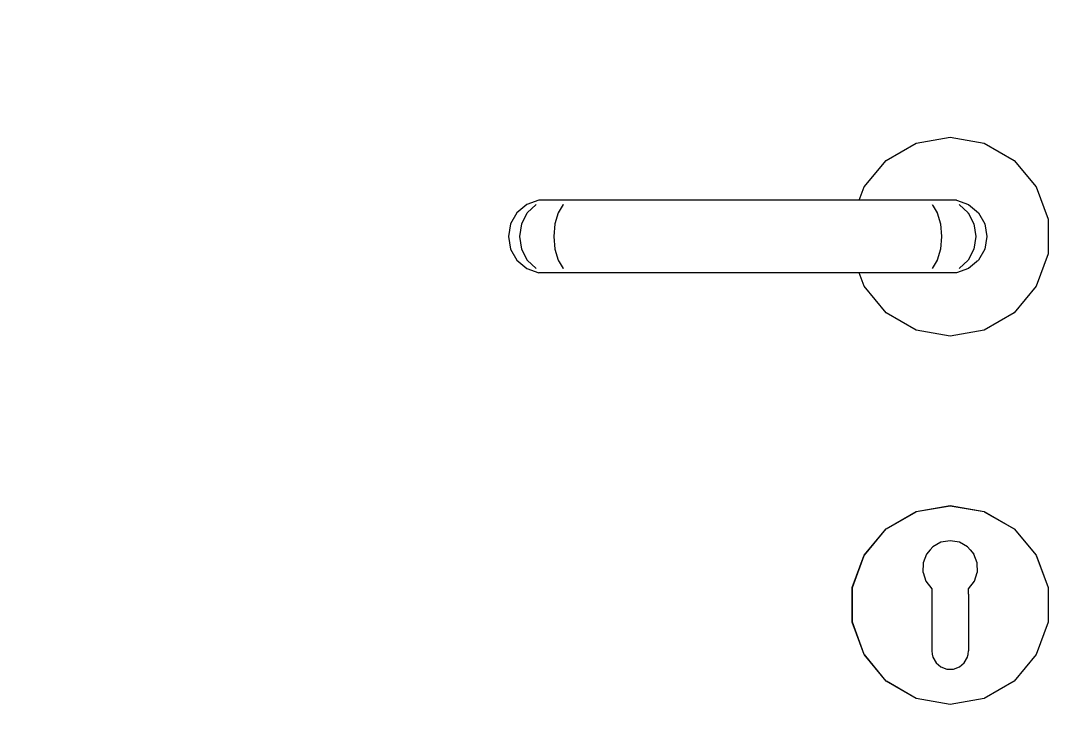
# Model space of a CAD drawing. Header units: millimetres. Extents: x -15634 to 67596, y -3027 to 55843.
# Drawn here: x 23014 to 23298.7, y 24661.4 to 24854.1 of the extents above; entities that cross this region are included whole.
import ezdxf

# ---------------------------------------------------------------- set-up
doc = ezdxf.new("R2010")
doc.units = ezdxf.units.MM
doc.header["$MEASUREMENT"] = 0
doc.set_wipeout_variables(frame=1)
doc.linetypes.add('Wipeout_Contour', pattern=[1000, 0, -1000])
doc.layers.add('Dimensioning - General', color=7, linetype='Continuous')
doc.layers.add('Structural - Bearing', color=7, linetype='Continuous')
for name, color, linetype, lineweight, true_color in [('Dimensioning - General_Pen_No__61', 7, 'Continuous', 20, 0x6a6a6a), ('Dimensioning - General_Pen_No__88', 7, 'Continuous', 20, 0xfd4435), ('Structural - Bearing_Pen_No__82', 7, 'Continuous', 20, 0xaaaaaa)]:
    doc.layers.add(name, color=color, linetype=linetype, lineweight=lineweight, true_color=true_color)
doc.styles.add('GENERATED_STYLE_6', font='calibril.ttf')
doc.dimstyles.new('GENERATED_STYLE__3', dxfattribs={"dimtxt": 195.999997, "dimasz": 106.4, "dimexe": 0.18, "dimexo": 0.0625, "dimgap": 0.09, "dimtad": 1, "dimdec": 0, "dimlfac": 0.1, "dimzin": 0, "dimdsep": 46, "dimtxsty": 'GENERATED_STYLE_6', "dimblk": 'ARROWHEAD_2', "dimblk1": 'ARROWHEAD_2', "dimblk2": 'ARROWHEAD_2', "dimcen": 0.09, "dimse1": 1, "dimse2": 1, "dimclrd": 256, "dimclre": 256, "dimclrt": 256, "dimadec": 0, "dimazin": 0, "dimtfac": 1, "dimtdec": 4, "dimtmove": 0, "dimatfit": 3, "dimfxl": 1, "dimtolj": 1, "dimtzin": 0, "dimarcsym": 0})

# ---------------------------------------------------------------- blocks, each defined once
blk = doc.blocks.new('*D51')
at = {"layer": 'Dimensioning - General_Pen_No__61', "color": 251, "linetype": 'Continuous', "lineweight": 20, "true_color": 0x6a6a6a, "transparency": 16777216}
for p, q in [((27454.43, 26436.02), (27594.43, 26355.19)), ((27629.43, 26395.6), (27419.43, 26395.6)), ((27524.43, 23695.6), (27524.43, 26395.6)), ((27454.43, 23736.02), (27594.43, 23655.19)), ((27629.43, 23695.6), (27419.43, 23695.6))]:
    blk.add_line(p, q, dxfattribs=at)
at = {"layer": 'Dimensioning - General_Pen_No__88', "color": 20, "lineweight": 20, "true_color": 0xfd4435, "transparency": 16777216, "char_height": 196, "attachment_point": 7, "rotation": 90, "style": 'GENERATED_STYLE_6'}
for s, insert in [('\\A1;{\\pql;\\fCalibri Light|b0|i0|c0|p34;20}', (27485.23, 26037.36)), ('\\A1;{\\pql;\\fCalibri Light|b0|i0|c0|p34;270}', (27485.23, 24807.27))]:
    blk.add_mtext(s, dxfattribs=dict(at, insert=insert))
blk = doc.blocks.new('ARROWHEAD_2')
at = {"color": 0, "linetype": 'Continuous', "lineweight": 0}
for p, q in [((-0.3781, -0.655), (0.3781, 0.655)), ((0, 0), (-1, 0))]:
    blk.add_line(p, q, dxfattribs=at)
blk = doc.blocks.new('*D99')
at = {"layer": 'Dimensioning - General_Pen_No__61', "color": 251, "linetype": 'Continuous', "lineweight": 20, "true_color": 0x6a6a6a, "transparency": 16777216}
for p, q in [((28004.43, 26436.02), (28144.43, 26355.19)), ((28179.43, 26395.6), (27969.43, 26395.6)), ((28074.43, 23695.6), (28074.43, 26395.6)), ((28004.43, 23736.02), (28144.43, 23655.19)), ((28179.43, 23695.6), (27969.43, 23695.6))]:
    blk.add_line(p, q, dxfattribs=at)
at = {"layer": 'Dimensioning - General_Pen_No__88', "color": 20, "lineweight": 20, "true_color": 0xfd4435, "transparency": 16777216, "char_height": 196, "attachment_point": 7, "rotation": 90, "style": 'GENERATED_STYLE_6'}
for s, insert in [('\\A1;{\\pql;\\fCalibri Light|b0|i0|c0|p34;20}', (28035.23, 26037.36)), ('\\A1;{\\pql;\\fCalibri Light|b0|i0|c0|p34;270}', (28035.23, 24807.27))]:
    blk.add_mtext(s, dxfattribs=dict(at, insert=insert))
blk = doc.blocks.new('*D128')
at = {"layer": 'Dimensioning - General_Pen_No__61', "color": 251, "linetype": 'Continuous', "lineweight": 20, "true_color": 0x6a6a6a, "transparency": 16777216}
for p, q in [((28554.43, 26636.02), (28694.43, 26555.19)), ((28729.43, 26595.6), (28519.43, 26595.6)), ((28624.43, 23695.6), (28624.43, 26595.6)), ((28554.43, 23736.02), (28694.43, 23655.19)), ((28729.43, 23695.6), (28519.43, 23695.6))]:
    blk.add_line(p, q, dxfattribs=at)
at = {"layer": 'Dimensioning - General_Pen_No__88', "color": 20, "lineweight": 20, "true_color": 0xfd4435, "transparency": 16777216, "insert": (28585.23, 24907.27), "char_height": 196, "attachment_point": 7, "rotation": 90, "style": 'GENERATED_STYLE_6'}
blk.add_mtext('\\A1;{\\pql;\\fCalibri Light|b0|i0|c0|p34;290}', dxfattribs=at)
blk = doc.blocks.new('*D147')
at = {"layer": 'Dimensioning - General_Pen_No__61', "color": 251, "linetype": 'Continuous', "lineweight": 20, "true_color": 0x6a6a6a, "transparency": 16777216}
for p, q in [((34964.93, 26436.02), (35104.93, 26355.19)), ((35139.93, 26395.6), (34929.93, 26395.6)), ((35034.93, 23695.6), (35034.93, 26395.6)), ((34964.93, 23736.02), (35104.93, 23655.19)), ((35139.93, 23695.6), (34929.93, 23695.6))]:
    blk.add_line(p, q, dxfattribs=at)
at = {"layer": 'Dimensioning - General_Pen_No__88', "color": 20, "lineweight": 20, "true_color": 0xfd4435, "transparency": 16777216, "char_height": 196, "attachment_point": 7, "rotation": 90, "style": 'GENERATED_STYLE_6'}
for s, insert in [('\\A1;{\\pql;\\fCalibri Light|b0|i0|c0|p34;20}', (34995.73, 26037.36)), ('\\A1;{\\pql;\\fCalibri Light|b0|i0|c0|p34;270}', (34995.73, 24807.27))]:
    blk.add_mtext(s, dxfattribs=dict(at, insert=insert))
blk = doc.blocks.new('*D195')
at = {"layer": 'Dimensioning - General_Pen_No__61', "color": 251, "linetype": 'Continuous', "lineweight": 20, "true_color": 0x6a6a6a, "transparency": 16777216}
for p, q in [((35514.93, 26436.02), (35654.93, 26355.19)), ((35689.93, 26395.6), (35479.93, 26395.6)), ((35584.93, 23695.6), (35584.93, 26395.6)), ((35514.93, 23736.02), (35654.93, 23655.19)), ((35689.93, 23695.6), (35479.93, 23695.6))]:
    blk.add_line(p, q, dxfattribs=at)
at = {"layer": 'Dimensioning - General_Pen_No__88', "color": 20, "lineweight": 20, "true_color": 0xfd4435, "transparency": 16777216, "char_height": 196, "attachment_point": 7, "rotation": 90, "style": 'GENERATED_STYLE_6'}
for s, insert in [('\\A1;{\\pql;\\fCalibri Light|b0|i0|c0|p34;20}', (35545.73, 26037.36)), ('\\A1;{\\pql;\\fCalibri Light|b0|i0|c0|p34;270}', (35545.73, 24807.27))]:
    blk.add_mtext(s, dxfattribs=dict(at, insert=insert))
blk = doc.blocks.new('*D224')
at = {"layer": 'Dimensioning - General_Pen_No__61', "color": 251, "linetype": 'Continuous', "lineweight": 20, "true_color": 0x6a6a6a, "transparency": 16777216}
for p, q in [((36064.93, 26636.02), (36204.93, 26555.19)), ((36239.93, 26595.6), (36029.93, 26595.6)), ((36134.93, 23695.6), (36134.93, 26595.6)), ((36064.93, 23736.02), (36204.93, 23655.19)), ((36239.93, 23695.6), (36029.93, 23695.6))]:
    blk.add_line(p, q, dxfattribs=at)
at = {"layer": 'Dimensioning - General_Pen_No__88', "color": 20, "lineweight": 20, "true_color": 0xfd4435, "transparency": 16777216, "insert": (36095.73, 24907.27), "char_height": 196, "attachment_point": 7, "rotation": 90, "style": 'GENERATED_STYLE_6'}
blk.add_mtext('\\A1;{\\pql;\\fCalibri Light|b0|i0|c0|p34;290}', dxfattribs=at)

msp = doc.modelspace()

# ---------------------------------------------------------------- wipeouts: each hides what was drawn before it
at = {"color": 254, "linetype": 'Wipeout_Contour', "lineweight": 0, "ltscale": 918099.499557}
msp.add_wipeout([(23242.98, 24809.1), (23241.66, 24805.45), (23268.1, 24805.45), (23271.37, 24804.26), (23274.03, 24802.03), (23275.76, 24799.02), (23276.37, 24795.6), (23275.76, 24792.18), (23274.03, 24789.18), (23271.37, 24786.94), (23268.1, 24785.76), (23241.66, 24785.76), (23242.98, 24782.1), (23249.01, 24774.92), (23257.13, 24770.23), (23266.37, 24768.6), (23275.6, 24770.23), (23283.72, 24774.92), (23289.75, 24782.1), (23292.96, 24790.92), (23292.96, 24800.29), (23289.75, 24809.1), (23283.72, 24816.29), (23275.6, 24820.98), (23266.37, 24822.6), (23257.13, 24820.98), (23249.01, 24816.29)], dxfattribs=at).dxf.layer = 'Structural - Bearing'
at = {"color": 254, "linetype": 'Wipeout_Contour', "lineweight": 0, "ltscale": 237537.247142}
msp.add_wipeout([(23259.95, 24709.39), (23260.93, 24710.53), (23257.17, 24720.88), (23249.08, 24716.21), (23259, 24704.39), (23258.98, 24704.44), (23259.04, 24707)], dxfattribs=at).dxf.layer = 'Structural - Bearing'
at = {"color": 254, "linetype": 'Wipeout_Contour', "lineweight": 0, "ltscale": 169560.806186}
msp.add_wipeout([(23257.17, 24670.33), (23261.51, 24682.27), (23261.37, 24683.1), (23261.37, 24689.65), (23249.08, 24675)], dxfattribs=at).dxf.layer = 'Structural - Bearing'

# ---------------------------------------------------------------- next in the draw order: linework, layer by layer
at = {"layer": 'Structural - Bearing_Pen_No__82', "color": 253, "linetype": 'Continuous', "lineweight": 20, "true_color": 0xaaaaaa}
for p, q in [((23257.13, 24820.98), (23266.37, 24822.6)), ((23266.37, 24822.6), (23275.6, 24820.98)), ((23249.01, 24816.29), (23257.13, 24820.98)), ((23275.6, 24820.98), (23283.72, 24816.29)), ((23242.98, 24809.1), (23249.01, 24816.29)), ((23283.72, 24816.29), (23289.75, 24809.1)), ((23289.75, 24809.1), (23292.96, 24800.29)), ((23292.96, 24800.29), (23292.96, 24790.92)), ((23292.96, 24790.92), (23289.75, 24782.1)), ((23249.01, 24774.92), (23242.98, 24782.1)), ((23289.75, 24782.1), (23283.72, 24774.92)), ((23257.13, 24770.23), (23249.01, 24774.92)), ((23283.72, 24774.92), (23275.6, 24770.23)), ((23266.37, 24768.6), (23257.13, 24770.23)), ((23275.6, 24770.23), (23266.37, 24768.6))]:
    msp.add_line(p, q, dxfattribs=at)

# ---------------------------------------------------------------- next in the draw order: wipeouts: each hides what was drawn before it
at = {"color": 254, "linetype": 'Wipeout_Contour', "lineweight": 0, "ltscale": 136041.607983}
msp.add_wipeout([(23265.91, 24805.45), (23268.84, 24804.26), (23271.37, 24804.26), (23268.1, 24805.45)], dxfattribs=at).dxf.layer = 'Structural - Bearing'
at = {"color": 254, "linetype": 'Wipeout_Contour', "lineweight": 0, "ltscale": 136026.027107}
msp.add_wipeout([(23273.32, 24795.6), (23272.78, 24792.18), (23275.76, 24792.18), (23276.37, 24795.6)], dxfattribs=at).dxf.layer = 'Structural - Bearing'
at = {"color": 254, "linetype": 'Wipeout_Contour', "lineweight": 0, "ltscale": 203571.325706}
msp.add_wipeout([(23259.79, 24702.02), (23259, 24704.39), (23249.08, 24716.21), (23243.07, 24709.05), (23261.37, 24698.49), (23261.37, 24700)], dxfattribs=at).dxf.layer = 'Structural - Bearing'
at = {"color": 254, "linetype": 'Wipeout_Contour', "lineweight": 0, "ltscale": 135651.187464}
msp.add_wipeout([(23261.37, 24689.65), (23261.37, 24692.72), (23243.07, 24682.15), (23249.08, 24675)], dxfattribs=at).dxf.layer = 'Structural - Bearing'

# ---------------------------------------------------------------- next in the draw order: wipeouts: each hides what was drawn before it
at = {"color": 254, "linetype": 'Wipeout_Contour', "lineweight": 0, "ltscale": 136044.300348}
msp.add_wipeout([(23268.84, 24804.26), (23271.23, 24802.03), (23274.03, 24802.03), (23271.37, 24804.26)], dxfattribs=at).dxf.layer = 'Structural - Bearing'
at = {"color": 254, "linetype": 'Wipeout_Contour', "lineweight": 0, "ltscale": 136013.632482}
msp.add_wipeout([(23272.78, 24792.18), (23271.23, 24789.18), (23274.03, 24789.18), (23275.76, 24792.18)], dxfattribs=at).dxf.layer = 'Structural - Bearing'
at = {"color": 254, "linetype": 'Wipeout_Contour', "lineweight": 0, "ltscale": 135747.711663}
msp.add_wipeout([(23249.01, 24716.29), (23249.08, 24716.21), (23257.17, 24720.88), (23257.13, 24720.98)], dxfattribs=at).dxf.layer = 'Structural - Bearing'
at = {"color": 254, "linetype": 'Wipeout_Contour', "lineweight": 0, "ltscale": 135691.617618}
msp.add_wipeout([(23261.37, 24696.49), (23261.37, 24698.49), (23243.07, 24709.05), (23239.88, 24700.28)], dxfattribs=at).dxf.layer = 'Structural - Bearing'
at = {"color": 254, "linetype": 'Wipeout_Contour', "lineweight": 0, "ltscale": 135660.524186}
msp.add_wipeout([(23261.37, 24692.72), (23261.37, 24694.72), (23239.88, 24690.93), (23243.07, 24682.15)], dxfattribs=at).dxf.layer = 'Structural - Bearing'

# ---------------------------------------------------------------- next in the draw order: wipeouts: each hides what was drawn before it
at = {"color": 254, "linetype": 'Wipeout_Contour', "lineweight": 0, "ltscale": 136029.174191}
msp.add_wipeout([(23259.77, 24805.45), (23261.46, 24804.26), (23268.84, 24804.26), (23265.91, 24805.45)], dxfattribs=at).dxf.layer = 'Structural - Bearing'
at = {"color": 254, "linetype": 'Wipeout_Contour', "lineweight": 0, "ltscale": 136042.354827}
msp.add_wipeout([(23271.23, 24802.03), (23272.78, 24799.02), (23275.76, 24799.02), (23274.03, 24802.03)], dxfattribs=at).dxf.layer = 'Structural - Bearing'
at = {"color": 254, "linetype": 'Wipeout_Contour', "lineweight": 0, "ltscale": 136000.293375}
msp.add_wipeout([(23271.23, 24789.18), (23268.84, 24786.94), (23271.37, 24786.94), (23274.03, 24789.18)], dxfattribs=at).dxf.layer = 'Structural - Bearing'
at = {"color": 254, "linetype": 'Wipeout_Contour', "lineweight": 0, "ltscale": 203645.1557}
msp.add_wipeout([(23261.62, 24711.33), (23263.85, 24712.59), (23266.37, 24713.03), (23266.37, 24722.5), (23257.17, 24720.88), (23260.93, 24710.53)], dxfattribs=at).dxf.layer = 'Structural - Bearing'
at = {"color": 254, "linetype": 'Wipeout_Contour', "lineweight": 0, "ltscale": 135711.097398}
msp.add_wipeout([(23242.98, 24709.1), (23243.07, 24709.05), (23249.08, 24716.21), (23249.01, 24716.29)], dxfattribs=at).dxf.layer = 'Structural - Bearing'
at = {"color": 254, "linetype": 'Wipeout_Contour', "lineweight": 0, "ltscale": 135673.98181}
msp.add_wipeout([(23261.37, 24694.72), (23261.37, 24696.49), (23239.88, 24700.28), (23239.88, 24690.93)], dxfattribs=at).dxf.layer = 'Structural - Bearing'
at = {"color": 254, "linetype": 'Wipeout_Contour', "lineweight": 0, "ltscale": 271309.393091}
msp.add_wipeout([(23261.67, 24681.39), (23261.51, 24682.27), (23257.17, 24670.33), (23266.37, 24668.7), (23266.37, 24678.18), (23265.5, 24678.18), (23263.87, 24678.77), (23262.54, 24679.89)], dxfattribs=at).dxf.layer = 'Structural - Bearing'

# ---------------------------------------------------------------- next in the draw order: wipeouts: each hides what was drawn before it
at = {"color": 254, "linetype": 'Wipeout_Contour', "lineweight": 0, "ltscale": 136029.893857}
msp.add_wipeout([(23261.46, 24804.26), (23262.83, 24802.03), (23271.23, 24802.03), (23268.84, 24804.26)], dxfattribs=at).dxf.layer = 'Structural - Bearing'
at = {"color": 254, "linetype": 'Wipeout_Contour', "lineweight": 0, "ltscale": 136036.002057}
msp.add_wipeout([(23275.76, 24799.02), (23272.78, 24799.02), (23273.32, 24795.6), (23276.37, 24795.6)], dxfattribs=at).dxf.layer = 'Structural - Bearing'
at = {"color": 254, "linetype": 'Wipeout_Contour', "lineweight": 0, "ltscale": 135987.622486}
msp.add_wipeout([(23268.84, 24786.94), (23265.91, 24785.76), (23268.1, 24785.76), (23271.37, 24786.94)], dxfattribs=at).dxf.layer = 'Structural - Bearing'
at = {"color": 254, "linetype": 'Wipeout_Contour', "lineweight": 0, "ltscale": 135780.637109}
msp.add_wipeout([(23257.13, 24720.98), (23257.17, 24720.88), (23266.37, 24722.5), (23266.37, 24722.6)], dxfattribs=at).dxf.layer = 'Structural - Bearing'
at = {"color": 254, "linetype": 'Wipeout_Contour', "lineweight": 0, "ltscale": 135675.209373}
msp.add_wipeout([(23239.78, 24700.29), (23239.88, 24700.28), (23243.07, 24709.05), (23242.98, 24709.1)], dxfattribs=at).dxf.layer = 'Structural - Bearing'
at = {"color": 254, "linetype": 'Wipeout_Contour', "lineweight": 0, "ltscale": 271346.615174}
msp.add_wipeout([(23267.24, 24678.18), (23266.37, 24678.18), (23266.37, 24668.7), (23275.57, 24670.33), (23271.22, 24682.27), (23271.07, 24681.39), (23270.2, 24679.89), (23268.87, 24678.77)], dxfattribs=at).dxf.layer = 'Structural - Bearing'
at = {"color": 254, "linetype": 'Wipeout_Contour', "lineweight": 0, "ltscale": 135613.845311}
msp.add_wipeout([(23257.13, 24670.23), (23257.17, 24670.33), (23249.08, 24675), (23249.01, 24674.92)], dxfattribs=at).dxf.layer = 'Structural - Bearing'

# ---------------------------------------------------------------- next in the draw order: linework, layer by layer
at = {"layer": 'Structural - Bearing_Pen_No__82', "color": 253, "linetype": 'Continuous', "lineweight": 20, "true_color": 0xaaaaaa}
for p, q in [((23268.1, 24805.45), (23265.91, 24805.45)), ((23268.1, 24805.45), (23271.37, 24804.26)), ((23275.76, 24799.02), (23276.37, 24795.6)), ((23276.37, 24795.6), (23275.76, 24792.18)), ((23249.01, 24716.29), (23257.13, 24720.98)), ((23242.98, 24709.1), (23249.01, 24716.29))]:
    msp.add_line(p, q, dxfattribs=at)

# ---------------------------------------------------------------- next in the draw order: wipeouts: each hides what was drawn before it
at = {"color": 254, "linetype": 'Wipeout_Contour', "lineweight": 0, "ltscale": 136007.872223}
msp.add_wipeout([(23259.77, 24805.45), (23251.6, 24805.45), (23252.03, 24804.26), (23261.46, 24804.26)], dxfattribs=at).dxf.layer = 'Structural - Bearing'
at = {"color": 254, "linetype": 'Wipeout_Contour', "lineweight": 0, "ltscale": 136026.479654}
msp.add_wipeout([(23262.83, 24802.03), (23263.73, 24799.02), (23272.78, 24799.02), (23271.23, 24802.03)], dxfattribs=at).dxf.layer = 'Structural - Bearing'
at = {"color": 254, "linetype": 'Wipeout_Contour', "lineweight": 0, "ltscale": 136009.363315}
msp.add_wipeout([(23264.04, 24795.6), (23263.73, 24792.18), (23272.78, 24792.18), (23273.32, 24795.6)], dxfattribs=at).dxf.layer = 'Structural - Bearing'
at = {"color": 254, "linetype": 'Wipeout_Contour', "lineweight": 0, "ltscale": 203676.027159}
msp.add_wipeout([(23268.89, 24712.59), (23271.11, 24711.33), (23271.8, 24710.53), (23275.57, 24720.88), (23266.37, 24722.5), (23266.37, 24713.03)], dxfattribs=at).dxf.layer = 'Structural - Bearing'
at = {"color": 254, "linetype": 'Wipeout_Contour', "lineweight": 0, "ltscale": 169619.076258}
msp.add_wipeout([(23283.66, 24675), (23271.37, 24689.65), (23271.37, 24683.1), (23271.22, 24682.27), (23275.57, 24670.33)], dxfattribs=at).dxf.layer = 'Structural - Bearing'
at = {"color": 254, "linetype": 'Wipeout_Contour', "lineweight": 0, "ltscale": 135611.725817}
msp.add_wipeout([(23249.01, 24674.92), (23249.08, 24675), (23243.07, 24682.15), (23242.98, 24682.1)], dxfattribs=at).dxf.layer = 'Structural - Bearing'
at = {"color": 254, "linetype": 'Wipeout_Contour', "lineweight": 0, "ltscale": 135628.434801}
msp.add_wipeout([(23266.37, 24668.6), (23266.37, 24668.7), (23257.17, 24670.33), (23257.13, 24670.23)], dxfattribs=at).dxf.layer = 'Structural - Bearing'

# ---------------------------------------------------------------- next in the draw order: linework, layer by layer
at = {"layer": 'Structural - Bearing_Pen_No__82', "color": 253, "linetype": 'Continuous', "lineweight": 20, "true_color": 0xaaaaaa}
for p, q in [((23268.84, 24804.26), (23271.23, 24802.03)), ((23271.37, 24804.26), (23274.03, 24802.03)), ((23257.13, 24670.23), (23249.01, 24674.92))]:
    msp.add_line(p, q, dxfattribs=at)

# ---------------------------------------------------------------- next in the draw order: wipeouts: each hides what was drawn before it
at = {"color": 254, "linetype": 'Wipeout_Contour', "lineweight": 0, "ltscale": 136005.490837}
msp.add_wipeout([(23261.46, 24804.26), (23252.03, 24804.26), (23252.38, 24802.03), (23262.83, 24802.03)], dxfattribs=at).dxf.layer = 'Structural - Bearing'
at = {"color": 254, "linetype": 'Wipeout_Contour', "lineweight": 0, "ltscale": 136019.339476}
msp.add_wipeout([(23272.78, 24799.02), (23263.73, 24799.02), (23264.04, 24795.6), (23273.32, 24795.6)], dxfattribs=at).dxf.layer = 'Structural - Bearing'
at = {"color": 254, "linetype": 'Wipeout_Contour', "lineweight": 0, "ltscale": 135997.753987}
msp.add_wipeout([(23263.73, 24792.18), (23262.83, 24789.18), (23271.23, 24789.18), (23272.78, 24792.18)], dxfattribs=at).dxf.layer = 'Structural - Bearing'
at = {"color": 254, "linetype": 'Wipeout_Contour', "lineweight": 0, "ltscale": 135805.911173}
msp.add_wipeout([(23266.37, 24722.6), (23266.37, 24722.5), (23275.57, 24720.88), (23275.6, 24720.98)], dxfattribs=at).dxf.layer = 'Structural - Bearing'
at = {"color": 254, "linetype": 'Wipeout_Contour', "lineweight": 0, "ltscale": 135622.332606}
msp.add_wipeout([(23242.98, 24682.1), (23243.07, 24682.15), (23239.88, 24690.93), (23239.78, 24690.92)], dxfattribs=at).dxf.layer = 'Structural - Bearing'
at = {"color": 254, "linetype": 'Wipeout_Contour', "lineweight": 0, "ltscale": 135653.736396}
msp.add_wipeout([(23275.6, 24670.23), (23275.57, 24670.33), (23266.37, 24668.7), (23266.37, 24668.6)], dxfattribs=at).dxf.layer = 'Structural - Bearing'

# ---------------------------------------------------------------- next in the draw order: linework, layer by layer
at = {"layer": 'Structural - Bearing_Pen_No__82', "color": 253, "linetype": 'Continuous', "lineweight": 20, "true_color": 0xaaaaaa}
for p, q in [((23265.91, 24805.45), (23259.77, 24805.45)), ((23271.23, 24802.03), (23272.78, 24799.02)), ((23274.03, 24802.03), (23275.76, 24799.02)), ((23272.78, 24799.02), (23273.32, 24795.6)), ((23273.32, 24795.6), (23272.78, 24792.18)), ((23275.76, 24792.18), (23274.03, 24789.18)), ((23257.13, 24720.98), (23266.37, 24722.6)), ((23249.01, 24674.92), (23242.98, 24682.1)), ((23266.37, 24668.6), (23257.13, 24670.23))]:
    msp.add_line(p, q, dxfattribs=at)

# ---------------------------------------------------------------- next in the draw order: wipeouts: each hides what was drawn before it
at = {"color": 254, "linetype": 'Wipeout_Contour', "lineweight": 0, "ltscale": 135885.211633}
msp.add_wipeout([(23251.6, 24805.45), (23171.14, 24805.45), (23170.71, 24804.26), (23252.03, 24804.26)], dxfattribs=at).dxf.layer = 'Structural - Bearing'
at = {"color": 254, "linetype": 'Wipeout_Contour', "lineweight": 0, "ltscale": 135999.77445}
msp.add_wipeout([(23262.83, 24802.03), (23252.38, 24802.03), (23252.6, 24799.02), (23263.73, 24799.02)], dxfattribs=at).dxf.layer = 'Structural - Bearing'
at = {"color": 254, "linetype": 'Wipeout_Contour', "lineweight": 0, "ltscale": 135981.431995}
msp.add_wipeout([(23264.04, 24795.6), (23252.68, 24795.6), (23252.6, 24792.18), (23263.73, 24792.18)], dxfattribs=at).dxf.layer = 'Structural - Bearing'
at = {"color": 254, "linetype": 'Wipeout_Contour', "lineweight": 0, "ltscale": 135985.882256}
msp.add_wipeout([(23262.83, 24789.18), (23261.46, 24786.94), (23268.84, 24786.94), (23271.23, 24789.18)], dxfattribs=at).dxf.layer = 'Structural - Bearing'
at = {"color": 254, "linetype": 'Wipeout_Contour', "lineweight": 0, "ltscale": 237622.304484}
msp.add_wipeout([(23272.78, 24709.39), (23273.7, 24707), (23273.76, 24704.44), (23273.74, 24704.39), (23283.66, 24716.21), (23275.57, 24720.88), (23271.8, 24710.53)], dxfattribs=at).dxf.layer = 'Structural - Bearing'
at = {"color": 254, "linetype": 'Wipeout_Contour', "lineweight": 0, "ltscale": 135644.383309}
msp.add_wipeout([(23239.78, 24690.92), (23239.88, 24690.93), (23239.88, 24700.28), (23239.78, 24700.29)], dxfattribs=at).dxf.layer = 'Structural - Bearing'

# ---------------------------------------------------------------- next in the draw order: linework, layer by layer
at = {"layer": 'Structural - Bearing_Pen_No__82', "color": 253, "linetype": 'Continuous', "lineweight": 20, "true_color": 0xaaaaaa}
for p, q in [((23261.46, 24804.26), (23262.83, 24802.03)), ((23272.78, 24792.18), (23271.23, 24789.18)), ((23274.03, 24789.18), (23271.37, 24786.94)), ((23239.78, 24700.29), (23242.98, 24709.1)), ((23239.78, 24690.92), (23239.78, 24700.29)), ((23242.98, 24682.1), (23239.78, 24690.92))]:
    msp.add_line(p, q, dxfattribs=at)

# ---------------------------------------------------------------- next in the draw order: wipeouts: each hides what was drawn before it
at = {"color": 254, "linetype": 'Wipeout_Contour', "lineweight": 0, "ltscale": 135880.218039}
msp.add_wipeout([(23252.03, 24804.26), (23170.71, 24804.26), (23170.36, 24802.03), (23252.38, 24802.03)], dxfattribs=at).dxf.layer = 'Structural - Bearing'
at = {"color": 254, "linetype": 'Wipeout_Contour', "lineweight": 0, "ltscale": 135991.410183}
msp.add_wipeout([(23263.73, 24799.02), (23252.6, 24799.02), (23252.68, 24795.6), (23264.04, 24795.6)], dxfattribs=at).dxf.layer = 'Structural - Bearing'
at = {"color": 254, "linetype": 'Wipeout_Contour', "lineweight": 0, "ltscale": 135971.043197}
msp.add_wipeout([(23263.73, 24792.18), (23252.6, 24792.18), (23252.38, 24789.18), (23262.83, 24789.18)], dxfattribs=at).dxf.layer = 'Structural - Bearing'
at = {"color": 254, "linetype": 'Wipeout_Contour', "lineweight": 0, "ltscale": 135975.183775}
msp.add_wipeout([(23261.46, 24786.94), (23259.77, 24785.76), (23265.91, 24785.76), (23268.84, 24786.94)], dxfattribs=at).dxf.layer = 'Structural - Bearing'
at = {"color": 254, "linetype": 'Wipeout_Contour', "lineweight": 0, "ltscale": 135820.480685}
msp.add_wipeout([(23275.6, 24720.98), (23275.57, 24720.88), (23283.66, 24716.21), (23283.72, 24716.29)], dxfattribs=at).dxf.layer = 'Structural - Bearing'

# ---------------------------------------------------------------- next in the draw order: linework, layer by layer
at = {"layer": 'Structural - Bearing_Pen_No__82', "color": 253, "linetype": 'Continuous', "lineweight": 20, "true_color": 0xaaaaaa}
for p, q in [((23241.66, 24805.45), (23242.98, 24809.1)), ((23259.77, 24805.45), (23251.6, 24805.45)), ((23262.83, 24802.03), (23263.73, 24799.02)), ((23263.73, 24799.02), (23264.04, 24795.6)), ((23264.04, 24795.6), (23263.73, 24792.18)), ((23271.23, 24789.18), (23268.84, 24786.94)), ((23268.1, 24785.76), (23265.91, 24785.76)), ((23271.37, 24786.94), (23268.1, 24785.76)), ((23266.37, 24722.6), (23275.6, 24720.98))]:
    msp.add_line(p, q, dxfattribs=at)

# ---------------------------------------------------------------- next in the draw order: wipeouts: each hides what was drawn before it
at = {"color": 254, "linetype": 'Wipeout_Contour', "lineweight": 0, "ltscale": 135762.578136}
msp.add_wipeout([(23171.14, 24805.45), (23162.97, 24805.45), (23161.28, 24804.26), (23170.71, 24804.26)], dxfattribs=at).dxf.layer = 'Structural - Bearing'
at = {"color": 254, "linetype": 'Wipeout_Contour', "lineweight": 0, "ltscale": 135872.566952}
msp.add_wipeout([(23252.38, 24802.03), (23170.36, 24802.03), (23170.13, 24799.02), (23252.6, 24799.02)], dxfattribs=at).dxf.layer = 'Structural - Bearing'
at = {"color": 254, "linetype": 'Wipeout_Contour', "lineweight": 0, "ltscale": 135853.193911}
msp.add_wipeout([(23252.68, 24795.6), (23170.05, 24795.6), (23170.13, 24792.18), (23252.6, 24792.18)], dxfattribs=at).dxf.layer = 'Structural - Bearing'
at = {"color": 254, "linetype": 'Wipeout_Contour', "lineweight": 0, "ltscale": 135961.4714}
msp.add_wipeout([(23262.83, 24789.18), (23252.38, 24789.18), (23252.03, 24786.94), (23261.46, 24786.94)], dxfattribs=at).dxf.layer = 'Structural - Bearing'
at = {"color": 254, "linetype": 'Wipeout_Contour', "lineweight": 0, "ltscale": 203661.338056}
msp.add_wipeout([(23272.95, 24702.02), (23271.37, 24700), (23271.37, 24698.49), (23289.66, 24709.05), (23283.66, 24716.21), (23273.74, 24704.39)], dxfattribs=at).dxf.layer = 'Structural - Bearing'

# ---------------------------------------------------------------- next in the draw order: linework, layer by layer
at = {"layer": 'Structural - Bearing_Pen_No__82', "color": 253, "linetype": 'Continuous', "lineweight": 20, "true_color": 0xaaaaaa}
msp.add_line((23263.73, 24792.18), (23262.83, 24789.18), dxfattribs=at)

# ---------------------------------------------------------------- next in the draw order: wipeouts: each hides what was drawn before it
at = {"color": 254, "linetype": 'Wipeout_Contour', "lineweight": 0, "ltscale": 135754.976093}
msp.add_wipeout([(23170.71, 24804.26), (23161.28, 24804.26), (23159.9, 24802.03), (23170.36, 24802.03)], dxfattribs=at).dxf.layer = 'Structural - Bearing'
at = {"color": 254, "linetype": 'Wipeout_Contour', "lineweight": 0, "ltscale": 135863.181504}
msp.add_wipeout([(23252.6, 24799.02), (23170.13, 24799.02), (23170.05, 24795.6), (23252.68, 24795.6)], dxfattribs=at).dxf.layer = 'Structural - Bearing'
at = {"color": 254, "linetype": 'Wipeout_Contour', "lineweight": 0, "ltscale": 135843.808824}
msp.add_wipeout([(23252.6, 24792.18), (23170.13, 24792.18), (23170.36, 24789.18), (23252.38, 24789.18)], dxfattribs=at).dxf.layer = 'Structural - Bearing'
at = {"color": 254, "linetype": 'Wipeout_Contour', "lineweight": 0, "ltscale": 135953.873387}
msp.add_wipeout([(23261.46, 24786.94), (23252.03, 24786.94), (23251.6, 24785.76), (23259.77, 24785.76)], dxfattribs=at).dxf.layer = 'Structural - Bearing'
at = {"color": 254, "linetype": 'Wipeout_Contour', "lineweight": 0, "ltscale": 135822.597026}
msp.add_wipeout([(23283.72, 24716.29), (23283.66, 24716.21), (23289.66, 24709.05), (23289.75, 24709.1)], dxfattribs=at).dxf.layer = 'Structural - Bearing'

# ---------------------------------------------------------------- next in the draw order: linework, layer by layer
at = {"layer": 'Structural - Bearing_Pen_No__82', "color": 253, "linetype": 'Continuous', "lineweight": 20, "true_color": 0xaaaaaa}
for p, q in [((23251.6, 24805.45), (23171.14, 24805.45)), ((23262.83, 24789.18), (23261.46, 24786.94)), ((23265.91, 24785.76), (23259.77, 24785.76)), ((23275.6, 24720.98), (23283.72, 24716.29))]:
    msp.add_line(p, q, dxfattribs=at)

# ---------------------------------------------------------------- next in the draw order: wipeouts: each hides what was drawn before it
at = {"color": 254, "linetype": 'Wipeout_Contour', "lineweight": 0, "ltscale": 135741.323471}
msp.add_wipeout([(23153.89, 24804.26), (23161.28, 24804.26), (23162.97, 24805.45), (23156.82, 24805.45)], dxfattribs=at).dxf.layer = 'Structural - Bearing'
at = {"color": 254, "linetype": 'Wipeout_Contour', "lineweight": 0, "ltscale": 135745.393163}
msp.add_wipeout([(23170.36, 24802.03), (23159.9, 24802.03), (23159, 24799.02), (23170.13, 24799.02)], dxfattribs=at).dxf.layer = 'Structural - Bearing'
at = {"color": 254, "linetype": 'Wipeout_Contour', "lineweight": 0, "ltscale": 135724.991049}
msp.add_wipeout([(23170.05, 24795.6), (23158.69, 24795.6), (23159, 24792.18), (23170.13, 24792.18)], dxfattribs=at).dxf.layer = 'Structural - Bearing'
at = {"color": 254, "linetype": 'Wipeout_Contour', "lineweight": 0, "ltscale": 135836.15803}
msp.add_wipeout([(23252.38, 24789.18), (23170.36, 24789.18), (23170.71, 24786.94), (23252.03, 24786.94)], dxfattribs=at).dxf.layer = 'Structural - Bearing'
at = {"color": 254, "linetype": 'Wipeout_Contour', "lineweight": 0, "ltscale": 135773.804491}
msp.add_wipeout([(23271.37, 24698.49), (23271.37, 24696.49), (23292.86, 24700.28), (23289.66, 24709.05)], dxfattribs=at).dxf.layer = 'Structural - Bearing'

# ---------------------------------------------------------------- next in the draw order: linework, layer by layer
at = {"layer": 'Structural - Bearing_Pen_No__82', "color": 253, "linetype": 'Continuous', "lineweight": 20, "true_color": 0xaaaaaa}
msp.add_line((23171.14, 24805.45), (23162.97, 24805.45), dxfattribs=at)

# ---------------------------------------------------------------- next in the draw order: wipeouts: each hides what was drawn before it
at = {"color": 254, "linetype": 'Wipeout_Contour', "lineweight": 0, "ltscale": 135730.628913}
msp.add_wipeout([(23153.89, 24804.26), (23151.51, 24802.03), (23159.9, 24802.03), (23161.28, 24804.26)], dxfattribs=at).dxf.layer = 'Structural - Bearing'
at = {"color": 254, "linetype": 'Wipeout_Contour', "lineweight": 0, "ltscale": 135734.98805}
msp.add_wipeout([(23170.13, 24799.02), (23159, 24799.02), (23158.69, 24795.6), (23170.05, 24795.6)], dxfattribs=at).dxf.layer = 'Structural - Bearing'
at = {"color": 254, "linetype": 'Wipeout_Contour', "lineweight": 0, "ltscale": 135716.608154}
msp.add_wipeout([(23170.13, 24792.18), (23159, 24792.18), (23159.9, 24789.18), (23170.36, 24789.18)], dxfattribs=at).dxf.layer = 'Structural - Bearing'
at = {"color": 254, "linetype": 'Wipeout_Contour', "lineweight": 0, "ltscale": 135831.164032}
msp.add_wipeout([(23252.03, 24786.94), (23170.71, 24786.94), (23171.14, 24785.76), (23251.6, 24785.76)], dxfattribs=at).dxf.layer = 'Structural - Bearing'
at = {"color": 254, "linetype": 'Wipeout_Contour', "lineweight": 0, "ltscale": 135812.005391}
msp.add_wipeout([(23289.75, 24709.1), (23289.66, 24709.05), (23292.86, 24700.28), (23292.96, 24700.29)], dxfattribs=at).dxf.layer = 'Structural - Bearing'

# ---------------------------------------------------------------- next in the draw order: linework, layer by layer
at = {"layer": 'Structural - Bearing_Pen_No__82', "color": 253, "linetype": 'Continuous', "lineweight": 20, "true_color": 0xaaaaaa}
for p, q in [((23242.98, 24782.1), (23241.66, 24785.76)), ((23259.77, 24785.76), (23251.6, 24785.76)), ((23283.72, 24716.29), (23289.75, 24709.1))]:
    msp.add_line(p, q, dxfattribs=at)

# ---------------------------------------------------------------- next in the draw order: wipeouts: each hides what was drawn before it
at = {"color": 254, "linetype": 'Wipeout_Contour', "lineweight": 0, "ltscale": 135728.920584}
msp.add_wipeout([(23154.63, 24805.45), (23151.37, 24804.26), (23153.89, 24804.26), (23156.82, 24805.45)], dxfattribs=at).dxf.layer = 'Structural - Bearing'
at = {"color": 254, "linetype": 'Wipeout_Contour', "lineweight": 0, "ltscale": 135718.750398}
msp.add_wipeout([(23151.51, 24802.03), (23149.95, 24799.02), (23159, 24799.02), (23159.9, 24802.03)], dxfattribs=at).dxf.layer = 'Structural - Bearing'
at = {"color": 254, "linetype": 'Wipeout_Contour', "lineweight": 0, "ltscale": 135697.125754}
msp.add_wipeout([(23149.41, 24795.6), (23149.95, 24792.18), (23159, 24792.18), (23158.69, 24795.6)], dxfattribs=at).dxf.layer = 'Structural - Bearing'
at = {"color": 254, "linetype": 'Wipeout_Contour', "lineweight": 0, "ltscale": 135710.875507}
msp.add_wipeout([(23170.36, 24789.18), (23159.9, 24789.18), (23161.28, 24786.94), (23170.71, 24786.94)], dxfattribs=at).dxf.layer = 'Structural - Bearing'
at = {"color": 254, "linetype": 'Wipeout_Contour', "lineweight": 0, "ltscale": 135760.360124}
msp.add_wipeout([(23271.37, 24696.49), (23271.37, 24694.72), (23292.86, 24690.93), (23292.86, 24700.28)], dxfattribs=at).dxf.layer = 'Structural - Bearing'

# ---------------------------------------------------------------- next in the draw order: linework, layer by layer
at = {"layer": 'Structural - Bearing_Pen_No__82', "color": 253, "linetype": 'Continuous', "lineweight": 20, "true_color": 0xaaaaaa}
for p, q in [((23162.97, 24805.45), (23156.82, 24805.45)), ((23161.28, 24804.26), (23159.9, 24802.03))]:
    msp.add_line(p, q, dxfattribs=at)

# ---------------------------------------------------------------- next in the draw order: wipeouts: each hides what was drawn before it
at = {"color": 254, "linetype": 'Wipeout_Contour', "lineweight": 0, "ltscale": 135716.25969}
msp.add_wipeout([(23151.37, 24804.26), (23148.71, 24802.03), (23151.51, 24802.03), (23153.89, 24804.26)], dxfattribs=at).dxf.layer = 'Structural - Bearing'
at = {"color": 254, "linetype": 'Wipeout_Contour', "lineweight": 0, "ltscale": 135707.124785}
msp.add_wipeout([(23149.95, 24799.02), (23149.41, 24795.6), (23158.69, 24795.6), (23159, 24799.02)], dxfattribs=at).dxf.layer = 'Structural - Bearing'
at = {"color": 254, "linetype": 'Wipeout_Contour', "lineweight": 0, "ltscale": 135689.959794}
msp.add_wipeout([(23149.95, 24792.18), (23151.51, 24789.18), (23159.9, 24789.18), (23159, 24792.18)], dxfattribs=at).dxf.layer = 'Structural - Bearing'
at = {"color": 254, "linetype": 'Wipeout_Contour', "lineweight": 0, "ltscale": 135708.481764}
msp.add_wipeout([(23170.71, 24786.94), (23161.28, 24786.94), (23162.97, 24785.76), (23171.14, 24785.76)], dxfattribs=at).dxf.layer = 'Structural - Bearing'
at = {"color": 254, "linetype": 'Wipeout_Contour', "lineweight": 0, "ltscale": 135742.73744}
msp.add_wipeout([(23271.37, 24694.72), (23271.37, 24692.72), (23289.66, 24682.15), (23292.86, 24690.93)], dxfattribs=at).dxf.layer = 'Structural - Bearing'

# ---------------------------------------------------------------- next in the draw order: linework, layer by layer
at = {"layer": 'Structural - Bearing_Pen_No__82', "color": 253, "linetype": 'Continuous', "lineweight": 20, "true_color": 0xaaaaaa}
for p, q in [((23154.63, 24805.45), (23151.37, 24804.26)), ((23156.82, 24805.45), (23154.63, 24805.45)), ((23159.9, 24802.03), (23159, 24799.02)), ((23159, 24799.02), (23158.69, 24795.6)), ((23158.69, 24795.6), (23159, 24792.18)), ((23251.6, 24785.76), (23171.14, 24785.76))]:
    msp.add_line(p, q, dxfattribs=at)

# ---------------------------------------------------------------- next in the draw order: wipeouts: each hides what was drawn before it
at = {"color": 254, "linetype": 'Wipeout_Contour', "lineweight": 0, "ltscale": 135702.917472}
msp.add_wipeout([(23146.97, 24799.02), (23149.95, 24799.02), (23151.51, 24802.03), (23148.71, 24802.03)], dxfattribs=at).dxf.layer = 'Structural - Bearing'
at = {"color": 254, "linetype": 'Wipeout_Contour', "lineweight": 0, "ltscale": 135680.506945}
msp.add_wipeout([(23146.37, 24795.6), (23146.97, 24792.18), (23149.95, 24792.18), (23149.41, 24795.6)], dxfattribs=at).dxf.layer = 'Structural - Bearing'
at = {"color": 254, "linetype": 'Wipeout_Contour', "lineweight": 0, "ltscale": 135686.520478}
msp.add_wipeout([(23151.51, 24789.18), (23153.89, 24786.94), (23161.28, 24786.94), (23159.9, 24789.18)], dxfattribs=at).dxf.layer = 'Structural - Bearing'
at = {"color": 254, "linetype": 'Wipeout_Contour', "lineweight": 0, "ltscale": 135789.980821}
msp.add_wipeout([(23292.96, 24700.29), (23292.86, 24700.28), (23292.86, 24690.93), (23292.96, 24690.92)], dxfattribs=at).dxf.layer = 'Structural - Bearing'
at = {"color": 254, "linetype": 'Wipeout_Contour', "lineweight": 0, "ltscale": 135721.036853}
msp.add_wipeout([(23271.37, 24692.72), (23271.37, 24689.65), (23283.66, 24675), (23289.66, 24682.15)], dxfattribs=at).dxf.layer = 'Structural - Bearing'

# ---------------------------------------------------------------- next in the draw order: linework, layer by layer
at = {"layer": 'Structural - Bearing_Pen_No__82', "color": 253, "linetype": 'Continuous', "lineweight": 20, "true_color": 0xaaaaaa}
for p, q in [((23151.37, 24804.26), (23148.71, 24802.03)), ((23153.89, 24804.26), (23151.51, 24802.03)), ((23159, 24792.18), (23159.9, 24789.18)), ((23289.75, 24709.1), (23292.96, 24700.29))]:
    msp.add_line(p, q, dxfattribs=at)

# ---------------------------------------------------------------- next in the draw order: wipeouts: each hides what was drawn before it
at = {"color": 254, "linetype": 'Wipeout_Contour', "lineweight": 0, "ltscale": 135690.507189}
msp.add_wipeout([(23146.97, 24799.02), (23146.37, 24795.6), (23149.41, 24795.6), (23149.95, 24799.02)], dxfattribs=at).dxf.layer = 'Structural - Bearing'
at = {"color": 254, "linetype": 'Wipeout_Contour', "lineweight": 0, "ltscale": 135674.123539}
msp.add_wipeout([(23146.97, 24792.18), (23148.71, 24789.18), (23151.51, 24789.18), (23149.95, 24792.18)], dxfattribs=at).dxf.layer = 'Structural - Bearing'
at = {"color": 254, "linetype": 'Wipeout_Contour', "lineweight": 0, "ltscale": 135687.218664}
msp.add_wipeout([(23153.89, 24786.94), (23156.82, 24785.76), (23162.97, 24785.76), (23161.28, 24786.94)], dxfattribs=at).dxf.layer = 'Structural - Bearing'
at = {"color": 254, "linetype": 'Wipeout_Contour', "lineweight": 0, "ltscale": 916131.151222}
msp.add_wipeout([(23259.04, 24707), (23258.98, 24704.44), (23259.79, 24702.02), (23261.37, 24700), (23261.37, 24683.1), (23261.67, 24681.39), (23262.54, 24679.89), (23263.87, 24678.77), (23265.5, 24678.18), (23267.24, 24678.18), (23268.87, 24678.77), (23270.2, 24679.89), (23271.07, 24681.39), (23271.37, 24683.1), (23271.37, 24700), (23272.95, 24702.02), (23273.74, 24704.39), (23273.76, 24704.44), (23273.7, 24707), (23272.78, 24709.39), (23271.8, 24710.53), (23271.11, 24711.33), (23268.89, 24712.59), (23266.37, 24713.03), (23263.85, 24712.59), (23261.62, 24711.33), (23259.95, 24709.39)], dxfattribs=at).dxf.layer = 'Structural - Bearing'
at = {"color": 254, "linetype": 'Wipeout_Contour', "lineweight": 0, "ltscale": 135759.180305}
msp.add_wipeout([(23292.96, 24690.92), (23292.86, 24690.93), (23289.66, 24682.15), (23289.75, 24682.1)], dxfattribs=at).dxf.layer = 'Structural - Bearing'
at = {"color": 254, "linetype": 'Wipeout_Contour', "lineweight": 0, "ltscale": 135686.683951}
msp.add_wipeout([(23283.72, 24674.92), (23283.66, 24675), (23275.57, 24670.33), (23275.6, 24670.23)], dxfattribs=at).dxf.layer = 'Structural - Bearing'

# ---------------------------------------------------------------- next in the draw order: linework, layer by layer
at = {"layer": 'Structural - Bearing_Pen_No__82', "color": 253, "linetype": 'Continuous', "lineweight": 20, "true_color": 0xaaaaaa}
for p, q in [((23148.71, 24802.03), (23146.97, 24799.02)), ((23151.51, 24802.03), (23149.95, 24799.02)), ((23146.97, 24799.02), (23146.37, 24795.6)), ((23149.95, 24799.02), (23149.41, 24795.6)), ((23146.37, 24795.6), (23146.97, 24792.18)), ((23149.41, 24795.6), (23149.95, 24792.18)), ((23159.9, 24789.18), (23161.28, 24786.94)), ((23171.14, 24785.76), (23162.97, 24785.76)), ((23260.93, 24710.53), (23261.62, 24711.33)), ((23263.85, 24712.59), (23261.62, 24711.33)), ((23266.37, 24713.03), (23263.85, 24712.59)), ((23268.89, 24712.59), (23266.37, 24713.03)), ((23271.11, 24711.33), (23268.89, 24712.59)), ((23271.8, 24710.53), (23271.11, 24711.33)), ((23259.95, 24709.39), (23259.04, 24707)), ((23260.93, 24710.53), (23259.95, 24709.39)), ((23271.8, 24710.53), (23272.78, 24709.39)), ((23273.7, 24707), (23272.78, 24709.39)), ((23259.04, 24707), (23258.98, 24704.44)), ((23273.76, 24704.44), (23273.7, 24707)), ((23259, 24704.39), (23259.79, 24702.02)), ((23272.95, 24702.02), (23273.74, 24704.39)), ((23259.79, 24702.02), (23261.37, 24700)), ((23261.37, 24700), (23261.37, 24698.49)), ((23271.37, 24700), (23272.95, 24702.02)), ((23271.37, 24698.49), (23271.37, 24700)), ((23292.96, 24700.29), (23292.96, 24690.92)), ((23261.37, 24698.49), (23261.37, 24696.49)), ((23261.37, 24696.49), (23261.37, 24694.72)), ((23271.37, 24698.49), (23271.37, 24696.49)), ((23271.37, 24696.49), (23271.37, 24694.72)), ((23261.37, 24694.72), (23261.37, 24692.72)), ((23271.37, 24694.72), (23271.37, 24692.72)), ((23261.37, 24692.72), (23261.37, 24689.65)), ((23271.37, 24692.72), (23271.37, 24689.65)), ((23261.37, 24689.65), (23261.37, 24683.1)), ((23271.37, 24689.65), (23271.37, 24683.1)), ((23261.37, 24683.1), (23261.51, 24682.27)), ((23261.51, 24682.27), (23261.67, 24681.39)), ((23271.07, 24681.39), (23271.22, 24682.27)), ((23271.22, 24682.27), (23271.37, 24683.1)), ((23261.67, 24681.39), (23262.54, 24679.89)), ((23262.54, 24679.89), (23263.87, 24678.77)), ((23268.87, 24678.77), (23270.2, 24679.89)), ((23270.2, 24679.89), (23271.07, 24681.39)), ((23263.87, 24678.77), (23265.5, 24678.18)), ((23265.5, 24678.18), (23266.37, 24678.18)), ((23266.37, 24678.18), (23267.24, 24678.18)), ((23267.24, 24678.18), (23268.87, 24678.77)), ((23275.6, 24670.23), (23266.37, 24668.6))]:
    msp.add_line(p, q, dxfattribs=at)

# ---------------------------------------------------------------- next in the draw order: wipeouts: each hides what was drawn before it
at = {"color": 254, "linetype": 'Wipeout_Contour', "lineweight": 0, "ltscale": 135672.146617}
msp.add_wipeout([(23148.71, 24789.18), (23151.37, 24786.94), (23153.89, 24786.94), (23151.51, 24789.18)], dxfattribs=at).dxf.layer = 'Structural - Bearing'
at = {"color": 254, "linetype": 'Wipeout_Contour', "lineweight": 0, "ltscale": 135723.3046}
msp.add_wipeout([(23289.75, 24682.1), (23289.66, 24682.15), (23283.66, 24675), (23283.72, 24674.92)], dxfattribs=at).dxf.layer = 'Structural - Bearing'

# ---------------------------------------------------------------- next in the draw order: linework, layer by layer
at = {"layer": 'Structural - Bearing_Pen_No__82', "color": 253, "linetype": 'Continuous', "lineweight": 20, "true_color": 0xaaaaaa}
for p, q in [((23146.97, 24792.18), (23148.71, 24789.18)), ((23149.95, 24792.18), (23151.51, 24789.18)), ((23292.96, 24690.92), (23289.75, 24682.1)), ((23289.75, 24682.1), (23283.72, 24674.92)), ((23283.72, 24674.92), (23275.6, 24670.23))]:
    msp.add_line(p, q, dxfattribs=at)

# ---------------------------------------------------------------- next in the draw order: wipeouts: each hides what was drawn before it
at = {"color": 254, "linetype": 'Wipeout_Contour', "lineweight": 0, "ltscale": 135674.81085}
msp.add_wipeout([(23151.37, 24786.94), (23154.63, 24785.76), (23156.82, 24785.76), (23153.89, 24786.94)], dxfattribs=at).dxf.layer = 'Structural - Bearing'

# ---------------------------------------------------------------- next in the draw order: linework, layer by layer
at = {"layer": 'Structural - Bearing_Pen_No__82', "color": 253, "linetype": 'Continuous', "lineweight": 20, "true_color": 0xaaaaaa}
for p, q in [((23148.71, 24789.18), (23151.37, 24786.94)), ((23151.51, 24789.18), (23153.89, 24786.94)), ((23151.37, 24786.94), (23154.63, 24785.76)), ((23156.82, 24785.76), (23154.63, 24785.76)), ((23162.97, 24785.76), (23156.82, 24785.76))]:
    msp.add_line(p, q, dxfattribs=at)

# ---------------------------------------------------------------- next in the draw order: dimensions: what is measured, and where the dimension line sits
at = {"layer": 'Dimensioning - General', "color": 251, "linetype": 'Continuous', "lineweight": 20, "true_color": 0x6a6a6a}
for base, p1, p2, picture, middle in [((28624.43, 26595.6), (2464.76, 23695.6), (2159.06, 26595.6), '*D128', (28487.23, 25131.4)), ((36134.93, 26595.6), (9975.26, 23695.6), (9669.56, 26595.6), '*D224', (35997.73, 25131.4)), ((28074.43, 26395.6), (-284.94, 23695.6), (-284.94, 26395.6), '*D99', (27937.23, 25031.4)), ((27524.43, 26395.6), (229.44, 23695.6), (184.83, 26395.6), '*D51', (27387.23, 25031.4)), ((35584.93, 26395.6), (7225.55, 23695.6), (7225.55, 26395.6), '*D195', (35447.73, 25031.4)), ((35034.93, 26395.6), (7739.94, 23695.6), (7695.33, 26395.6), '*D147', (34897.73, 25031.4))]:
    dim = msp.add_linear_dim(base=base, p1=p1, p2=p2, angle=90, dimstyle='GENERATED_STYLE__3', dxfattribs=at)
    dim.commit()
    dim.dimension.update_dxf_attribs({"geometry": picture, "text_midpoint": middle, "dimtype": 160, "text_rotation": 90})

doc.saveas('drawing.dxf')
